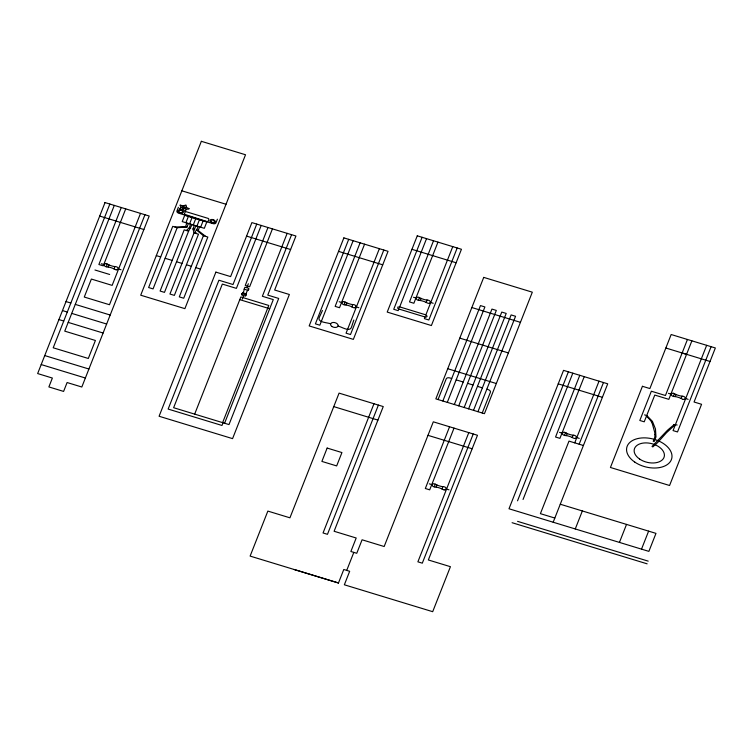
<?xml version="1.0" encoding="UTF-8"?>
<svg xmlns="http://www.w3.org/2000/svg" width="753" height="753" viewBox="0 0 753 753"><rect width="100%" height="100%" fill="white"/><g stroke="black" fill="none" stroke-linecap="round" stroke-linejoin="round"><path stroke-width="1.13" d="M180.146 205.24L180.146 205.277A2.56 1.6 14 0 0 180.165 205.588L180.616 206.341A12.952 8.085 14 0 1 180.739 206.538A6.156 3.84 14 0 0 180.889 206.783L180.984 206.906A1.101 0.687 14 0 0 181.454 207.254M241.685 294.319L241.666 294.536A1.478 0.922 14 0 0 241.977 295.138L245.553 296.117L246.316 294.046M246.325 295.007L242.014 293.698M248.754 289.048L248.772 288.832A1.478 0.922 14 0 0 248.462 288.22L244.885 287.251L244.123 289.397A10.862 6.777 14 0 1 243.746 291.232A10.862 6.777 14 0 1 242.758 292.879L242.344 293.312A7.426 4.631 14 0 0 241.628 294.301M353.835 320.034L352.084 325.324A62.913 39.25 14 0 0 351.773 326.36C350.399 333.005 341.749 326.793 338.012 326.068M106.305 263.738L105.966 263.672A1.478 0.922 14 0 0 105.1 263.748C102.408 265.498 106.069 267.277 107.914 266.976A10.862 6.777 14 0 1 110.842 267.644A10.862 6.777 14 0 1 113.618 268.699L114.381 269.085A7.426 4.631 14 0 0 116.066 269.8M116.084 269.762L116.301 269.809A1.478 0.922 14 0 0 117.289 269.753C119.981 267.993 116.32 266.233 114.475 266.524A10.862 6.777 14 0 1 111.548 265.856A10.862 6.777 14 0 1 108.771 264.792L108.008 264.416A7.426 4.631 14 0 0 106.324 263.701M342.907 301.727C340.215 303.468 343.876 305.257 345.721 304.946A10.862 6.777 14 0 1 348.648 305.624A10.862 6.777 14 0 1 351.425 306.678L352.188 307.064A7.426 4.631 14 0 0 353.872 307.77L354.221 307.808A1.478 0.922 14 0 0 355.096 307.732M355.096 307.732C357.562 306.339 354.719 304.287 352.903 304.589M426.876 300.08L426.631 300.042A10.862 6.777 14 0 1 423.704 299.365A10.862 6.777 14 0 1 420.927 298.31L420.165 297.924A7.426 4.631 14 0 0 418.48 297.219L418.122 297.19A1.478 0.922 14 0 0 417.256 297.256C414.847 298.574 417.501 300.72 419.327 300.381M419.694 300.438L420.07 300.485A10.862 6.777 14 0 1 422.998 301.162A10.862 6.777 14 0 1 425.774 302.217L426.537 302.602A7.426 4.631 14 0 0 428.222 303.308L428.57 303.346A1.478 0.922 14 0 0 429.445 303.271C431.987 301.765 428.843 299.76 426.998 300.099M442.689 486.654L442.435 486.617A10.862 6.777 14 0 1 439.507 485.939A10.862 6.777 14 0 1 436.731 484.885L435.968 484.499A7.426 4.631 14 0 0 434.283 483.793L433.935 483.765A1.478 0.922 14 0 0 433.06 483.831C430.368 485.581 434.029 487.37 435.874 487.059A10.862 6.777 14 0 1 438.801 487.737A10.862 6.777 14 0 1 441.578 488.791L442.34 489.177A7.426 4.631 14 0 0 444.025 489.883M444.044 489.855L444.374 489.911A1.478 0.922 14 0 0 445.249 489.845C447.696 488.471 444.882 486.372 443.056 486.702M564.515 432.354L564.176 432.288A1.478 0.922 14 0 0 563.31 432.363C560.618 434.114 564.27 435.893 566.124 435.592A10.862 6.777 14 0 1 569.052 436.26A10.862 6.777 14 0 1 571.828 437.314L572.581 437.7A7.426 4.631 14 0 0 574.266 438.415L574.624 438.444A1.478 0.922 14 0 0 575.499 438.368C578.172 436.646 574.53 434.839 572.675 435.14A10.862 6.777 14 0 1 569.757 434.472A10.862 6.777 14 0 1 566.971 433.408L566.218 433.031M673.398 393.33L673.069 393.264A1.478 0.922 14 0 0 672.194 393.339C669.502 395.08 673.163 396.869 675.008 396.558M683.178 399.354L683.508 399.419A1.478 0.922 14 0 0 684.383 399.344C687.065 397.612 683.423 395.824 681.569 396.116A10.862 6.777 14 0 1 678.641 395.438A10.862 6.777 14 0 1 675.865 394.384L675.102 394.007A7.426 4.631 14 0 0 673.417 393.292M185.294 211.395A5.102 3.181 14 0 0 185.577 210.859L185.822 210.266A2.956 1.845 14 0 0 185.897 209.249M400.191 309.427L397.697 308.269L397.895 307.017L400.549 307.149L425.351 314.716L427.139 316.175L426.603 316.966L425.134 316.947L424.391 318.641L428.834 319.987L457.193 247.972M121.261 207.517L98.888 264.519L103.265 265.847L125.713 208.882M256.735 224.083L233.016 284.521L218.916 280.229L168.145 409.067L221.984 425.464L223.048 422.762M267.974 227.5L245.262 285.425L249.638 286.752L272.445 228.865M360.103 242.814L335.151 306.377L339.518 307.723L364.565 244.179M433.512 240.762L409.5 301.915L413.868 303.261L437.964 242.118M449.56 426.772L425.332 488.49L429.699 489.845L431.676 484.828M579.782 375.305L555.554 437.013L559.921 438.368L584.234 376.66M687.442 339.471L665.445 395.504L651.345 391.212L639.815 420.466L644.229 421.812L654.771 395.071L668.833 399.344L691.885 340.827M105.025 202.576L37.65 373.563L52.371 378.053L48.879 386.929L63.6 391.419L67.102 382.533L81.823 387.014L149.198 216.026L104.676 202.472M109.853 204.044L53.209 347.792L88.308 358.475L95.405 340.478L64.739 331.141L114.296 205.4M106.305 266.731L107.34 264.105M108.159 267.004L108.987 264.896M114.014 268.906L114.927 266.59M140.519 213.381L112.141 285.378L91.367 279.052L84.27 297.049L109.486 304.73L144.953 214.737M178.376 207.31L176.927 210.981A2.56 1.6 14 0 0 178.781 213.221L212.911 223.613A2.56 1.6 14 0 0 215.942 222.869L217.391 219.198M177.171 227.698L153.066 288.898L148.623 287.542L172.738 226.352L177.171 227.698L186.979 227.077L188.401 223.472M185.906 222.719L188.391 216.412M186.932 223.029L185.511 226.625L174.96 227.029M189.587 223.839L192.071 217.532M186.396 230.512L189.248 227.764L190.669 224.159M188.598 231.18L164.483 292.371L160.107 291.044L184.203 229.844L188.598 231.18L192.137 224.61M193.267 224.959L195.752 218.662M194.048 232.837L198.481 234.192L174.367 295.383L169.933 294.037L194.048 232.837L192.956 228.959L194.378 225.354M196.26 233.515L194.434 229.401L195.846 225.806M196.947 226.079L199.432 219.782M203.404 235.689L179.289 296.88L183.723 298.235L207.837 237.035L203.404 235.689L196.637 230.126L198.124 226.465M199.592 226.917L198.18 230.512L205.616 236.357M200.637 227.199L203.112 220.902M261.197 225.439L236.395 288.371L222.342 284.088L173.623 407.712L228.997 424.579L278.704 298.442L267.767 295.11L291.58 234.691M194.669 414.122L240.847 296.955L268.774 305.464L222.606 422.631M242.268 299.157L243.539 295.948M246.899 287.42L248.349 283.74M287.166 233.345L262.364 296.277L273.292 299.6L224.582 423.233M348.705 239.341L315.403 323.856L319.837 325.202L353.138 240.696M344.112 304.711L345.147 302.075M345.966 304.984L346.794 302.875M351.82 306.885L352.733 304.57M379.361 248.678L346.06 333.193L350.493 334.539L383.795 250.034M422.104 237.289L393.725 309.295L398.158 310.65L398.836 308.946M399.683 306.942L426.537 238.635M373.968 403.749L323.046 532.973L327.47 534.319L378.392 405.095M418.461 300.249L419.496 297.614M420.315 300.522L421.143 298.414M426.17 302.424L427.083 300.108M425.85 314.914L452.76 246.626M338.464 582.991L343.782 569.494L349.674 571.292L344.347 584.789L432.693 611.69L450.426 566.689L428.344 559.968L477.477 435.272L433.304 421.821L384.171 546.518L362.08 539.788L356.762 553.286L350.87 551.497L356.197 538L334.106 531.27L383.249 406.573L339.076 393.122L289.933 517.819L267.852 511.089L250.118 556.091L338.464 582.991L294.291 569.541M346.728 570.388L353.816 552.391M438.058 399.551L446.209 378.853A3.087 1.92 14 0 1 449.87 377.95L451.725 378.514M442.858 401.01L480.461 305.586L484.894 306.942L447.301 402.366M454.341 404.512L491.944 309.088L496.321 310.424L458.718 405.839M431.94 484.16L454.021 428.128M464.168 407.495L501.762 312.081L506.204 313.427L468.601 408.851M434.265 486.824L435.3 484.188M436.119 487.097L436.947 484.988M441.973 488.989L442.811 486.664M473.524 410.347L511.118 314.923L515.56 316.279L477.957 411.693M446.454 489.328L417.887 561.823L422.301 563.169L473.232 433.973M446.717 488.659L468.79 432.627M482.231 413.002L490.382 392.304A3.087 1.92 14 0 0 488.151 389.602L486.824 389.197M517.537 500.82L568.374 371.831M523.043 499.474L572.807 373.177M564.505 435.347L565.55 432.721M566.36 435.62L567.197 433.512M572.214 437.521L573.127 435.206M574.727 442.849L599.03 381.169M579.161 444.204L603.473 382.515M553.173 522.234L607.718 383.814L563.545 370.354L509 508.774L648.879 551.375L655.976 533.378L560.27 504.228M575.264 528.954L582.351 510.958M673.398 396.323L674.434 393.687M675.253 396.596L676.081 394.487M619.437 542.405L626.524 524.408M681.107 398.497L682.02 396.182M706.662 345.326L673.069 430.594L677.502 431.949L711.105 346.681M641.518 549.135L648.615 531.138M322.463 310.481L320.119 315.592A62.913 39.25 14 0 1 319.63 316.58C316.119 322.557 327.301 322.416 330.652 323.828M198.218 230.474L196.702 230.07M248.095 290.046L247.69 290.479A10.862 6.777 14 0 0 246.683 292.126A10.862 6.777 14 0 0 246.306 293.962M247.803 290.357L244.113 289.105M189.003 208.816L188.89 208.882A2.56 1.6 14 0 1 188.542 209.042L187.478 209.165A12.952 8.085 14 0 0 187.196 209.202A6.156 3.84 14 0 1 186.848 209.24L186.753 209.249A1.101 0.687 14 0 1 186.029 209.136M184.41 205.531L185.257 205.221A2.852 1.779 14 0 1 185.925 205.051A2.852 1.779 14 0 1 186.123 205.578L186.264 206.36M647.326 415.995L646.413 416.287A30.751 19.183 14 0 1 652.164 422.913M352.536 304.541L352.282 304.504A10.862 6.777 14 0 1 349.354 303.826A10.862 6.777 14 0 1 346.578 302.772L345.815 302.395A7.426 4.631 14 0 0 344.13 301.68L343.782 301.652A1.478 0.922 14 0 0 342.907 301.718M425.069 316.938L423.657 316.571M400.389 309.483L423.459 316.514M411.947 249.318L456.13 262.769M181.85 190.81L226.022 204.261M665.85 348.018L710.032 361.478M338.549 251.37L382.731 264.83M246.57 236.103L290.602 249.516M471.839 307.535L520.436 322.331M186.979 227.077L185.436 226.587M189.248 227.764L190.716 228.215M192.956 228.959L194.547 229.439M413.501 297.266L416.371 298.141M430.33 302.386L433.191 303.261M99.707 216.073L143.879 229.533M668.448 393.339L671.309 394.214M685.268 398.469L688.138 399.335M459.782 338.125L508.379 352.922M339.161 301.727L342.022 302.602M355.981 306.848L358.852 307.723M156.313 255.606L160.69 256.933M165.123 258.288L172.173 260.434M176.55 261.762L181.991 263.418M186.433 264.774L191.347 266.27M195.789 267.626L200.486 269.056M558.218 383.851L602.4 397.311M242.861 292.757L246.316 293.811M239.774 299.656L269.696 308.739M447.724 368.725L496.321 383.522M101.344 263.748L104.215 264.623M118.174 268.877L121.035 269.743M456.158 379.86L463.208 382.006M467.585 383.343L473.035 384.999M477.468 386.355L482.391 387.851M94.953 269.998L109.674 274.478M559.554 432.363L562.425 433.239M576.374 437.493L579.245 438.359M583.415 445.494L568.995 441.107L540.4 513.659L554.82 518.045M66.019 301.567L70.848 303.045M75.281 304.391L110.192 315.027M62.471 310.575L67.299 312.043M71.733 313.389L106.644 324.025M58.932 319.573L63.751 321.042M68.194 322.388L103.105 333.024M427.977 435.347L472.159 448.76M44.738 355.567L88.91 369.017M41.199 364.565L85.371 378.015M429.314 483.84L432.175 484.716M446.134 488.961L449.004 489.836M517.584 521.358L648.201 561.136M512.087 522.704L647.138 563.828M682.152 352.988L686.567 354.334M333.758 406.611L377.912 420.099M183.261 207.593L183.12 207.536A1.195 0.744 14 0 1 182.386 206.971M181.464 207.244L181.464 207.47A2.956 1.845 14 0 0 180.4 208.035L179.892 208.44A5.102 3.181 14 0 0 179.421 208.976L179.6 209.052A3.661 2.287 14 0 0 180.136 209.174L182.687 209.23A3.69 2.297 14 0 0 183.139 209.061A3.69 2.297 14 0 0 183.205 209.447L184.683 211.047A3.661 2.287 14 0 0 185.116 211.32L185.229 211.386M184.767 208.214L184.796 208.223A1.195 0.744 14 0 0 185.822 208.383L185.925 208.252A1.129 0.706 14 0 0 184.598 207.988M183.007 206.077L182.64 205.88A3.953 2.466 14 0 0 182.235 205.71L180.993 205.315A9.196 5.732 14 0 1 180.221 205.07M647.269 415.948L652.427 421.379L655.468 428.965L655.976 436.928L654.159 441.55L653.199 441.239A31.504 19.653 14 0 0 654.978 434.707M183.318 206.36L183.233 206.284A2.315 1.45 14 0 0 183.017 206.077M652.089 422.922L654.649 432.071A58.16 36.285 14 0 1 654.912 434.697M184.513 208.741L184.513 208.769A1.177 0.734 14 0 0 184.4 208.402M248.81 289.067A7.426 4.631 14 0 1 248.076 290.037M564.534 432.316A7.426 4.631 14 0 1 566.2 433.041M683.159 399.391A7.426 4.631 14 0 1 681.484 398.666L680.712 398.299A10.862 6.777 14 0 0 677.935 397.236A10.862 6.777 14 0 0 675.008 396.558M644.559 414.894A2.692 1.685 14 0 1 646.902 416.136M673.766 425.483A3.323 2.071 14 0 1 677.135 425.012M184.701 207.339A1.129 0.706 14 0 1 184.372 207.593M183.647 208.11A1.76 1.092 14 0 1 182.923 208.289M182.546 206.84A1.129 0.706 14 0 1 183.487 207.527M184.127 207.527A1.195 0.744 14 0 1 184.758 206.868M183.403 206.407A3.059 1.911 14 0 1 184.24 205.494M186.386 206.378A3.059 1.911 14 0 1 185.869 207.423L186.095 207.461A2.315 1.45 14 0 1 186.433 207.489L186.857 207.621A3.953 2.466 14 0 1 187.262 207.781L188.382 208.355A9.196 5.732 14 0 0 189.078 208.722M182.781 208.044A1.177 0.734 14 0 1 183.158 207.884M184.306 214.238L206.971 221.57C208.647 222.013 209.456 218.398 208.214 218.417L186.019 211.668L185.247 211.857L184.316 214.2M673.916 424.824L673.662 426.151L666.537 432.683L657.567 442.67L652.795 446.906L652.042 446.473L666.734 431.027A104.601 65.257 14 0 1 668.231 429.596L673.954 424.796M201.352 141.31L140.717 295.204L184.89 308.655L245.525 154.76L201.352 141.31M184.711 215.292L182.226 221.598L204.317 228.319L206.793 222.022L184.711 215.292M215.885 272.115L159.09 416.258L232.573 438.632L289.368 294.498L274.647 290.009L295.929 236.018L251.888 222.606L230.616 276.605L215.885 272.115M343.867 237.873L309.172 325.927L353.355 339.377L388.049 251.323L343.867 237.873M327.15 448.063L321.889 461.42L336.666 465.919L341.928 452.562L327.15 448.063M417.266 235.821L387.211 312.09L431.394 325.541L461.448 249.271L417.266 235.821M483.727 277.386L435.846 398.874L484.443 413.67L532.315 292.183L483.727 277.386M642.431 386.289L610.429 467.481L669.577 485.497L701.57 404.295L694.059 402.008L715.35 347.971L671.168 334.52L649.877 388.557L642.431 386.289M331.922 326.482A3.859 2.41 14 0 0 338.069 325.908A3.859 2.41 14 0 0 333.005 322.463A3.859 2.41 14 0 0 331.922 326.482M634.845 462.144A23.136 14.429 14 0 0 671.695 458.69A23.136 14.429 14 0 0 641.302 437.992A23.136 14.429 14 0 0 634.845 462.144M639.655 459.076A15.427 9.62 14 0 0 664.221 456.77A15.427 9.62 14 0 0 643.966 442.98A15.427 9.62 14 0 0 639.655 459.076M179.44 212.261A1.939 1.214 14 0 0 182.574 212.045A1.939 1.214 14 0 0 180.099 210.266A1.939 1.214 14 0 0 179.44 212.261M210.802 222.276A2.758 1.722 14 0 0 215.245 221.984A2.758 1.722 14 0 0 211.744 219.452A2.758 1.722 14 0 0 210.802 222.276M178.913 212.572A2.758 1.722 14 0 0 183.356 212.261A2.758 1.722 14 0 0 179.845 209.739A2.758 1.722 14 0 0 178.913 212.572M211.339 221.966A1.939 1.214 14 0 0 214.464 221.758A1.939 1.214 14 0 0 211.998 219.98A1.939 1.214 14 0 0 211.339 221.966"/></g></svg>
